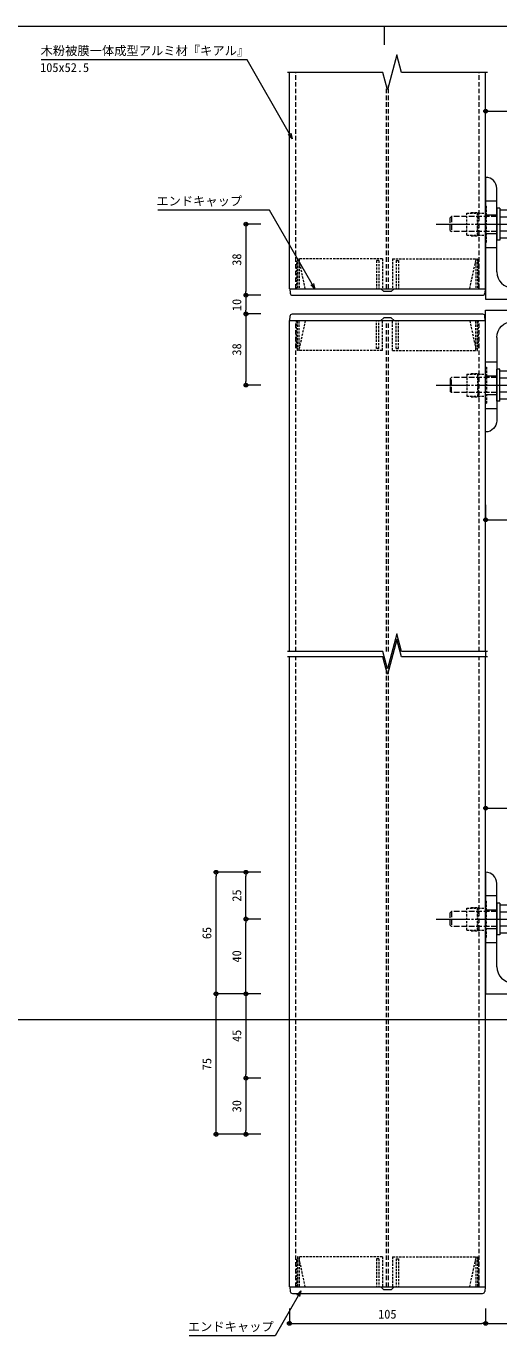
# Model space of a CAD drawing. Units: millimetres on the paper. Extents: x -401 to 401, y -279 to 279.
# Drawn here: x 37.8 to 164.2, y -71.2 to 278.7 of the extents above; entities that cross this region are included whole.
import ezdxf
from ezdxf.enums import TextEntityAlignment as Align

# ---------------------------------------------------------------- set-up
doc = ezdxf.new("R2010")
doc.units = ezdxf.units.MM
for name, pattern in [('DASHED1', [1.8, 1.2, -0.6]), ('DASHED3', [4, 3, -1]), ('LONG_CHAIN', [21, 18, -1, 1, -1])]:
    doc.linetypes.add(name, pattern=pattern)
for name, color, linetype, lineweight in [('0-0_A-C01-補助線(非印刷)', 4, 'Continuous', 9), ('0-1_0-A01-枠A', 4, 'Continuous', 9), ('0-4_A-C05-見え掛り_細線', 1, 'Continuous', 9), ('0-5_A-E01-仕上太線', 4, 'Continuous', 9), ('0-6_A-D09-金物_鋼材', 4, 'Continuous', 9), ('0-7_0', 1, 'Continuous', 9), ('0-C_ｱﾙﾐ', 4, 'DASHED1', 9), ('0-F_A-B05-記号', 2, 'Continuous', 9), ('1-1_0-A11-寸法_詳細', 5, 'Continuous', 9), ('1-2_A-B03-文字_書込_小', 7, 'Continuous', 9)]:
    doc.layers.add(name, color=color, linetype=linetype, lineweight=lineweight)
doc.layers.add('0-B_A-D03-鉄骨', color=7, linetype='Continuous')
doc.styles.add('ＭＳ ゴシック', font='')
doc.styles.get('ＭＳ ゴシック').set_extended_font_data('MS Gothic')

# ---------------------------------------------------------------- blocks, each defined once
blk = doc.blocks.new('G$CBF58326A')
at = {"layer": '0-7_0', "color": 7}
for p, q in [((6, 14.5), (6, 59)), ((59, 6), (14.5, 6))]:
    blk.add_line(p, q, dxfattribs=at)
blk.add_lwpolyline([(0, 65), (0, 0), (65, 0)], dxfattribs=at)
for centre, radius, start, end in [((0, 59), 6, 0, 90), ((14.5, 14.5), 8.5, 180, 270), ((59, 0), 6, 0, 90)]:
    blk.add_arc(centre, radius, start, end, dxfattribs=at)
blk = doc.blocks.new('インプルナットM8＋ボルト')
at = {"layer": '0-6_A-D09-金物_鋼材', "color": 3}
for p, q in [((-6.495, 7.1), (-7.5, 6.52)), ((-6.495, 7.1), (6.495, 7.1)), ((6.495, 7.1), (7.5, 6.52)), ((-8.5, 1.6), (8.5, 1.6)), ((-8.5, 1.6), (-8.5, 0)), ((-8.5, 0), (8.5, 0)), ((-7.5, 6.52), (-7.5, 1.6)), ((-3.75, 6.52), (-3.75, 1.6)), ((3.75, 6.52), (3.75, 1.6)), ((7.5, 6.52), (7.5, 1.6)), ((8.5, 1.6), (8.5, 0))]:
    blk.add_line(p, q, dxfattribs=at)
at = {"layer": '0-6_A-D09-金物_鋼材', "linetype": 'DASHED1'}
for p, q in [((-9.625, -6), (-9.625, -5.625)), ((9.625, -5.625), (-9.625, -5.625)), ((9.625, -6), (-9.625, -6)), ((-5.875, -10), (-5.875, -6)), ((5.875, -10), (5.875, -6)), ((9.625, -6), (9.625, -5.625)), ((-6.25, -13.75), (-6.25, -10)), ((-5.875, -13.75), (-6.25, -13.75)), ((-5.875, -16), (-5.875, -10.375)), ((5.875, -10.375), (-5.875, -10.375)), ((5.875, -16), (5.875, -10.375)), ((6.25, -13.75), (5.875, -13.75)), ((5.875, -16), (-5.875, -16))]:
    blk.add_line(p, q, dxfattribs=at)
blk.add_lwpolyline([(6.25, -13.75), (6.25, -10), (-6.25, -10)], dxfattribs=at)
at = {"layer": '0-6_A-D09-金物_鋼材', "color": 3}
for centre, radius, start, end in [((-6.495, 0.315), 6.785, 66.13559, 90), ((0, -5.311), 12.411, 72.41246, 107.58754), ((6.495, 0.315), 6.785, 90, 113.86441)]:
    blk.add_arc(centre, radius, start, end, dxfattribs=at)
at = {"layer": '0-7_0', "linetype": 'LONG_CHAIN'}
blk.add_line((0, -32.522), (0, 12.1), dxfattribs=at)
at = {"layer": '0-7_0', "color": 7, "linetype": 'DASHED3'}
for p, q in [((-4, 0), (-4, -24.323)), ((4, 0), (4, -24.323)), ((-4, -24.323), (-3.323, -25)), ((-4, -24.323), (4, -24.323)), ((3.323, -25), (-3.323, -25)), ((3.323, -25), (4, -24.323))]:
    blk.add_line(p, q, dxfattribs=at)
blk = doc.blocks.new('G$C42F7F258')
at = {"layer": '0-4_A-C05-見え掛り_細線'}
for p, q in [((0, 5), (6, 5)), ((0, -5), (6, -5))]:
    blk.add_line(p, q, dxfattribs=at)
at = {"layer": '0-7_0', "color": 7}
for p, q in [((0, 12.5), (6, 12.5)), ((0, -12.5), (6, -12.5))]:
    blk.add_line(p, q, dxfattribs=at)
at = {"layer": '0-6_A-D09-金物_鋼材', "rotation": 270}
blk.add_blockref('インプルナットM8＋ボルト', (6, 0), dxfattribs=at)
at = {"layer": '0-B_A-D03-鉄骨'}
blk.add_blockref('G$CBF58326A', (0, -40), dxfattribs=at)
blk = doc.blocks.new('_Dot')
at = {"layer": '0-7_0', "color": 7}
blk.add_line((-0.5, 0), (-1, 0), dxfattribs=at)
for radius in [0.5, 0.25]:
    blk.add_circle((0, 0), radius, dxfattribs=at)
blk = doc.blocks.new('_Open30')
at = {"layer": '0-7_0', "color": 7}
blk.add_line((0, 0), (-1, 0), dxfattribs=at)
blk.add_lwpolyline([(-1, 0.2679), (0, 0), (-1, -0.2679)], dxfattribs=at)
blk = doc.blocks.new('G$CB3C38175')
at = {"layer": '0-7_0', "color": 7}
for p, q in [((-55, 0), (50, 0)), ((-54.801, 0), (-54.591, -2.405)), ((-4.5, -1.5), (-6, 0)), ((1, 0), (-0.5, -1.5)), ((49.799, 0), (49.589, -2.405)), ((-53.395, -3.5), (48.393, -3.5)), ((-0.5, -1.5), (-4.5, -1.5))]:
    blk.add_line(p, q, dxfattribs=at)
for centre, start, end in [((-53.395, -2.3), 185.00128, 269.99997), ((48.393, -2.3), 270, 354.9987)]:
    blk.add_arc(centre, 1.2, start, end, dxfattribs=at)
at = {"layer": '0-C_ｱﾙﾐ'}
for p, q in [((-5.201, 16), (-50.701, 16)), ((-50.701, 16), (-50.701, 0)), ((-49.701, 16), (-49.701, 0)), ((-46.519, 0), (-49.701, 15)), ((-7.101, 15), (-8.301, 15)), ((-8.301, 15), (-8.301, 0)), ((-7.101, 15), (-7.101, 0)), ((-5.201, 16), (-5.201, 0)), ((0.201, 16), (0.201, 0)), ((0.201, 16), (45.701, 16)), ((2.101, 15), (3.301, 15)), ((2.101, 15), (2.101, 0)), ((3.301, 15), (3.301, 0)), ((41.519, 0), (44.701, 15)), ((44.701, 16), (44.701, 0)), ((45.701, 16), (45.701, 0)), ((-51.201, 13.677), (-51.201, 0)), ((46.201, 13.677), (46.201, 0))]:
    blk.add_line(p, q, dxfattribs=at)
for centre, start, end in [((-49.201, 13.677), 138.59038, 179.99998), ((44.201, 13.677), 0.00002, 41.40962)]:
    blk.add_arc(centre, 2, start, end, dxfattribs=at)

msp = doc.modelspace()

# ---------------------------------------------------------------- linework, layer by layer
at = {"layer": '0-0_A-C01-補助線(非印刷)'}
for p, q in [((133.556, 278.667), (133.556, 273.667)), ((-400.667, 13.333), (400.667, 13.333))]:
    msp.add_line(p, q, dxfattribs=at)
at = {"layer": '0-1_0-A01-枠A'}
msp.add_line((-400.667, 278.667), (400.667, 278.667), dxfattribs=at)
at = {"layer": '0-5_A-E01-仕上太線'}
for p, q in [((108.154, 208.541), (108.154, 266.33)), ((160.654, 208.541), (160.654, 266.33)), ((108.154, 111.676), (108.154, 200.041)), ((160.654, 111.676), (160.654, 200.041)), ((108.154, -58.085), (108.154, 110.176)), ((160.654, -58.085), (160.654, 110.176))]:
    msp.add_line(p, q, dxfattribs=at)
at = {"layer": '0-C_ｱﾙﾐ'}
for p, q in [((109.904, 208.541), (109.904, 266.33)), ((158.904, 208.541), (158.904, 266.33)), ((134.104, 208.541), (134.104, 262.785)), ((134.704, 208.541), (134.704, 262.785)), ((109.904, 111.676), (109.904, 200.041)), ((134.104, 111.676), (134.104, 200.041)), ((134.704, 111.676), (134.704, 200.041)), ((158.904, 111.676), (158.904, 200.041)), ((109.904, -58.085), (109.904, 110.176)), ((158.904, -58.085), (158.904, 110.176)), ((134.104, -58.085), (134.104, 106.631)), ((134.704, -58.085), (134.704, 106.631))]:
    msp.add_line(p, q, dxfattribs=at)
at = {"layer": '0-F_A-B05-記号'}
for points in [[(161.154, 266.33), (138.154, 266.33), (136.904, 270.995), (134.404, 261.665), (133.154, 266.33), (107.654, 266.33)], [(161.154, 111.676), (138.154, 111.676), (136.904, 116.341), (134.404, 107.011), (133.154, 111.676), (107.654, 111.676)], [(161.154, 110.176), (138.154, 110.176), (136.904, 114.841), (134.404, 105.511), (133.154, 110.176), (107.654, 110.176)]]:
    msp.add_lwpolyline(points, dxfattribs=at)
at = {"layer": '1-1_0-A11-寸法_詳細'}
for p, q in [((160.654, 251.956), (160.654, 255.956)), ((161.654, 255.956), (179.654, 255.956)), ((100.547, 225.791), (96.547, 225.791)), ((96.547, 224.791), (96.547, 207.791)), ((100.547, 206.791), (96.547, 206.791)), ((100.547, 206.791), (96.547, 206.791)), ((96.547, 205.791), (96.547, 202.791)), ((100.547, 201.791), (96.547, 201.791)), ((100.547, 201.791), (96.547, 201.791)), ((96.547, 200.791), (96.547, 183.791)), ((100.547, 182.791), (96.547, 182.791)), ((160.654, 150.779), (160.654, 146.779)), ((161.654, 146.779), (192.154, 146.779)), ((160.654, 111.676), (160.654, 110.176)), ((160.654, 65.767), (160.654, 69.767)), ((161.654, 69.767), (179.654, 69.767)), ((100.547, 52.665), (88.547, 52.665)), ((100.547, 52.665), (96.547, 52.665)), ((88.547, 21.165), (88.547, 51.665)), ((96.547, 41.165), (96.547, 51.665)), ((100.547, 40.165), (96.547, 40.165)), ((100.547, 40.165), (96.547, 40.165)), ((96.547, 21.165), (96.547, 39.165)), ((100.547, 20.165), (88.547, 20.165)), ((100.547, 20.165), (88.547, 20.165)), ((88.547, -16.335), (88.547, 19.165)), ((100.547, 20.165), (96.547, 20.165)), ((100.547, 20.165), (96.547, 20.165)), ((96.547, 19.165), (96.547, -1.335)), ((100.547, -2.335), (96.547, -2.335)), ((100.547, -2.335), (96.547, -2.335)), ((96.547, -3.335), (96.547, -16.335)), ((100.547, -17.335), (88.547, -17.335)), ((100.547, -17.335), (96.547, -17.335)), ((108.154, -63.835), (108.154, -67.835)), ((160.654, -63.835), (160.654, -67.835)), ((160.654, -63.835), (160.654, -67.835)), ((109.154, -67.835), (159.654, -67.835)), ((161.654, -67.835), (209.654, -67.835))]:
    msp.add_line(p, q, dxfattribs=at)
at = {"layer": '1-2_A-B03-文字_書込_小'}
for points in [[(108.199, 249.918), (96.835, 269.661), (41.822, 269.661)], [(114.227, 209.764), (102.863, 229.508), (72.946, 229.508)], [(110.509, -60.468), (104.356, -71.158), (81.375, -71.158)]]:
    msp.add_lwpolyline(points, dxfattribs=at)

# ---------------------------------------------------------------- block references
at = {"layer": '0-5_A-E01-仕上太線', "xscale": 0.5, "yscale": 0.5}
for p in [(135.654, 208.541), (135.654, -58.085)]:
    msp.add_blockref('G$CB3C38175', p, dxfattribs=at)
at = {"layer": '0-5_A-E01-仕上太線', "xscale": -0.5, "yscale": 0.5, "rotation": 180}
msp.add_blockref('G$CB3C38175', (135.654, 200.041), dxfattribs=at)
at = {"layer": '0-6_A-D09-金物_鋼材', "xscale": 0.5, "yscale": 0.5}
for p in [(160.654, 225.791), (160.654, 40.165)]:
    msp.add_blockref('G$C42F7F258', p, dxfattribs=at)
at = {"layer": '0-6_A-D09-金物_鋼材', "xscale": -0.5, "yscale": 0.5, "rotation": 180}
msp.add_blockref('G$C42F7F258', (160.654, 182.791), dxfattribs=at)
at = {"layer": '1-1_0-A11-寸法_詳細'}
for p, rotation in [((160.654, 255.956), 180), ((96.547, 225.791), 90), ((96.547, 206.791), 270), ((96.547, 206.791), 90), ((96.547, 201.791), 270), ((96.547, 201.791), 90), ((96.547, 182.791), 270), ((160.654, 146.779), 180), ((160.654, 69.767), 180), ((88.547, 52.665), 90), ((96.547, 52.665), 90), ((96.547, 40.165), 270), ((96.547, 40.165), 90), ((88.547, 20.165), 270), ((96.547, 20.165), 270), ((88.547, 20.165), 90), ((96.547, 20.165), 90), ((96.547, -2.335), 270), ((96.547, -2.335), 90), ((88.547, -17.335), 270), ((96.547, -17.335), 270), ((108.154, -67.835), 180), ((160.654, -67.835), 180)]:
    msp.add_blockref('_Dot', p, dxfattribs=dict(at, rotation=rotation))
msp.add_blockref('_Dot', (160.654, -67.835), dxfattribs=at)
at = {"layer": '1-2_A-B03-文字_書込_小', "xscale": 1.5, "yscale": 1.5}
for p, rotation in [((108.947, 248.618), 299.92427), ((114.976, 208.464), 299.92427), ((111.257, -59.168), 60.07573)]:
    msp.add_blockref('_Open30', p, dxfattribs=dict(at, rotation=rotation))

# ---------------------------------------------------------------- texts
at = {"layer": '1-1_0-A11-寸法_詳細', "style": 'ＭＳ ゴシック'}
for s, p in [('38', (96.009, 214.678)), ('10', (96.009, 202.57)), ('38', (96.009, 190.678)), ('25', (96.009, 44.81)), ('65', (88.009, 34.797)), ('40', (96.009, 28.553)), ('45', (96.009, 7.335)), ('75', (88.009, -0.215)), ('30', (96.009, -11.466))]:
    msp.add_text(s, height=2.405, rotation=90, dxfattribs=at).set_placement(p, align=Align.BOTTOM_LEFT)
msp.add_text('105', height=2.405, dxfattribs=at).set_placement((131.903, -67.297), align=Align.BOTTOM_LEFT)
at = {"layer": '1-2_A-B03-文字_書込_小', "style": 'ＭＳ ゴシック'}
for s, p in [('木粉被膜一体成型アルミ材『キアル』', (41.632, 270.199)), ('105x52.5', (41.505, 265.699)), ('エンドキャップ', (72.578, 230.045)), ('エンドキャップ', (81.007, -70.62))]:
    msp.add_text(s, height=2.405, dxfattribs=at).set_placement(p, align=Align.BOTTOM_LEFT)

doc.saveas('drawing.dxf')
